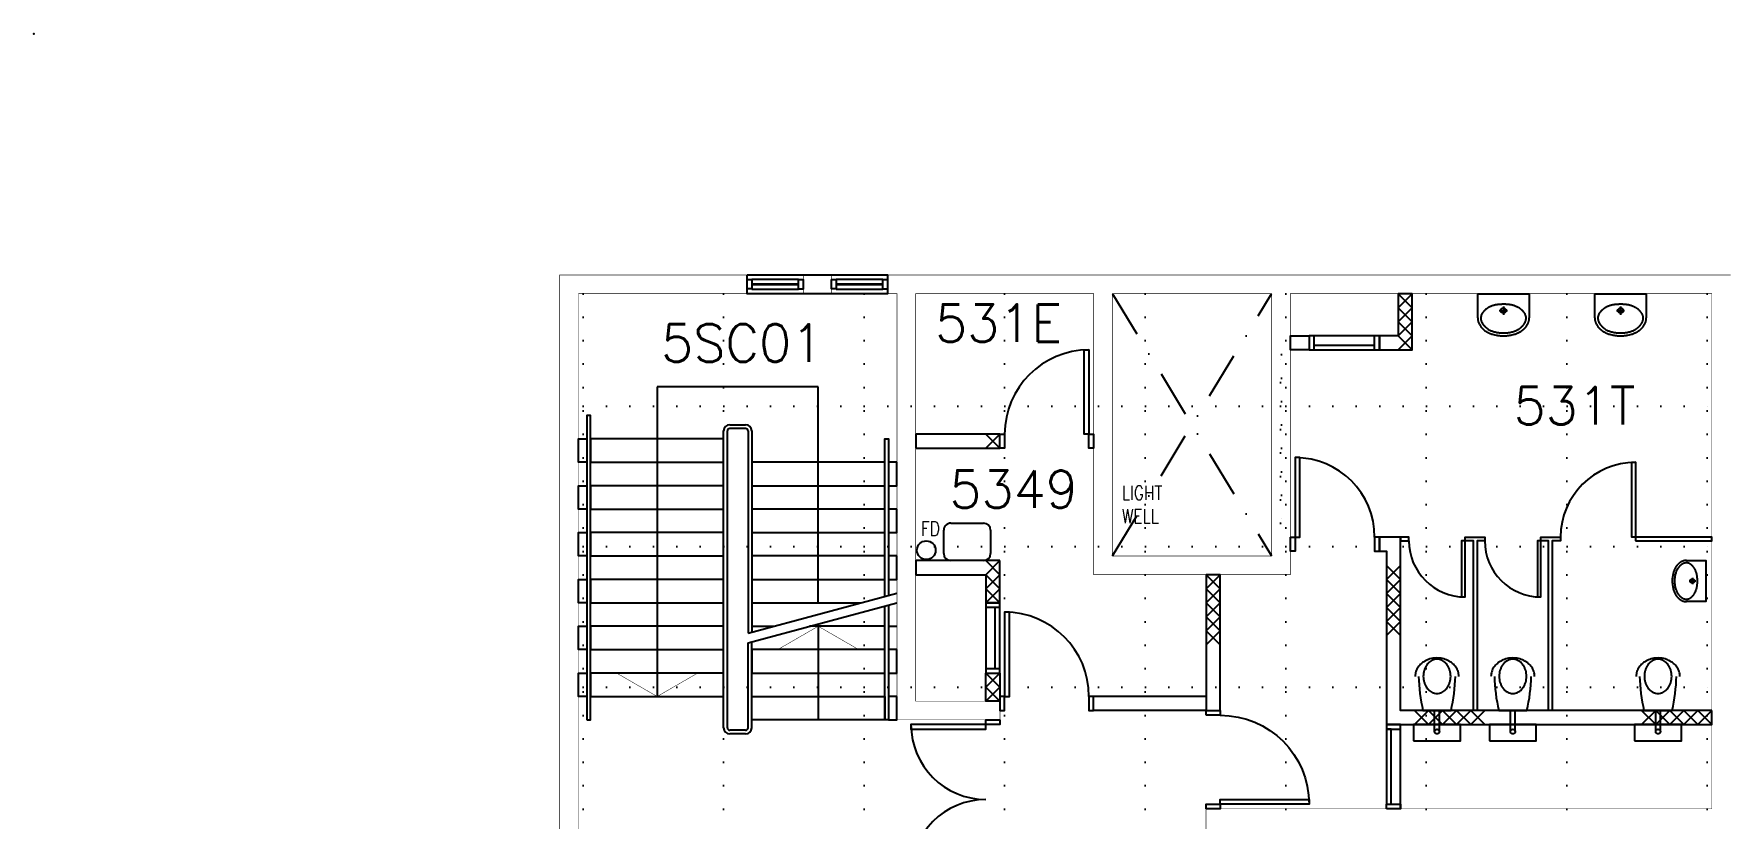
# Model space of a CAD drawing. Extents: x -68523 to 336700, y -113452 to 119396.
# Drawn here: x -27615 to -9600, y 33150 to 41525 of the extents above; entities that cross this region are included whole.
import ezdxf

# ---------------------------------------------------------------- set-up
doc = ezdxf.new("R2010")
doc.units = 0
doc.header["$LTSCALE"] = 1000
doc.header["$MEASUREMENT"] = 0
for name, pattern in [('S3144a$0$DASHDOT', [1, 0.5, -0.25, 0, -0.25]), ('S3144a$0$DOT', [0.25, 0, -0.25]), ('S3144a$0$HIDDEN', [0.375, 0.25, -0.125])]:
    doc.linetypes.add(name, pattern=pattern)
doc.layers.get('0').update_dxf_attribs({"linetype": 'CONTINUOUS'})
for name, color, linetype in [('S3144a$0$11', 14, 'CONTINUOUS'), ('S3144a$0$22', 7, 'CONTINUOUS'), ('S3144a$0$23', 7, 'CONTINUOUS'), ('S3144a$0$25', 7, 'CONTINUOUS'), ('S3144a$0$30', 1, 'CONTINUOUS'), ('S3144a$0$4', 7, 'CONTINUOUS'), ('S3144a$0$45', 7, 'CONTINUOUS'), ('S3144a$0$48', 2, 'CONTINUOUS'), ('S3144a$0$49', 7, 'CONTINUOUS'), ('S3144a$0$ROOM-NO', 4, 'CONTINUOUS')]:
    doc.layers.add(name, color=color, linetype=linetype)
doc.styles.add('S3144a$0$STANDARD', font='SIMPLEX')

# ---------------------------------------------------------------- blocks, each defined once
blk = doc.blocks.new('S3144a$0$WHB')
at = {"layer": 'S3144a$0$49', "color": 14, "linetype": 'Continuous'}
for p, q in [((-0.319, -0.18), (-0.231, -0.18)), ((-0.275, -0.1358), (-0.275, -0.224))]:
    blk.add_line(p, q, dxfattribs=at)
blk.add_lwpolyline([(-0.5499, -0.257), (-0.5499, 0), (0, 0), (0, -0.257)], dxfattribs=at)
for points in [[(-0.2749, -0.1127, 0.004239), (-0.289204, -0.113251, 0.002651), (-0.3035, -0.114, 0.003533), (-0.31721, -0.114869, 0.006003), (-0.3309, -0.116, 0.015073), (-0.34193, -0.117427, 0.005128), (-0.3529, -0.1193, 0.012086), (-0.365606, -0.121897, 0.007915), (-0.3782, -0.125, 0.017555), (-0.394382, -0.129857, 0.016389), (-0.4102, -0.1358, 0.012678), (-0.421941, -0.140931, 0.028606), (-0.4332, -0.147, 0.005075), (-0.441524, -0.152288, 0.008504), (-0.4497, -0.1578, 0.002696), (-0.457488, -0.163282, 0.012777), (-0.4651, -0.169, 0.01603), (-0.471331, -0.174302, 0.016779), (-0.4772, -0.18, 0.006146), (-0.482301, -0.18541, 0.012077), (-0.4872, -0.191, 0.004888), (-0.491647, -0.196462, 0.003638), (-0.496, -0.202, 0.008947), (-0.499981, -0.207341, 0.006073), (-0.5038, -0.2128, 0.039408), (-0.506807, -0.218138, 0.017301), (-0.5092, -0.2238, 0.017623), (-0.513063, -0.234644, 0.033372), (-0.5158, -0.2458, 0.018563), (-0.516526, -0.251381, 0.012968), (-0.5169, -0.257, 0.012131), (-0.517005, -0.262402, 0.016663), (-0.5168, -0.2678, 0.029632), (-0.515325, -0.278934, 0.031912), (-0.5125, -0.2898, 0.01542), (-0.510432, -0.295474, 0.017108), (-0.508, -0.301, 0.002382), (-0.505364, -0.306433, 0.00952), (-0.5026, -0.3118, 0.009627), (-0.499383, -0.317448, 0.005168), (-0.496, -0.323, 0.013642), (-0.4923, -0.328605, 0.013648), (-0.4883, -0.334, 0.020386), (-0.483532, -0.339563, 0.012995), (-0.4784, -0.3448, 0.006177), (-0.472406, -0.350518, 0.012992), (-0.4662, -0.356, 0.001911), (-0.459656, -0.361407, -0.00085), (-0.4531, -0.3668, -0.002763), (-0.446549, -0.372299, 0.002623), (-0.44, -0.3778, 0.05247), (-0.430413, -0.38396, 0.00623), (-0.4201, -0.389, 0.021349), (-0.40648, -0.394932, 0.010161), (-0.3925, -0.4, 0.016064), (-0.372847, -0.406015, 0.009991), (-0.3529, -0.411, 0.017366), (-0.335986, -0.414265, 0.012989), (-0.3189, -0.4165, 0.01392), (-0.296931, -0.418207, 0.013692), (-0.2749, -0.4187, 0.012459), (-0.252921, -0.41804, 0.012166), (-0.231, -0.4163, 0.011998), (-0.213873, -0.414128, 0.016069), (-0.1969, -0.411, 0.011274), (-0.176834, -0.406224, 0.025447), (-0.1572, -0.4, 0.011112), (-0.144438, -0.394863, 0.017831), (-0.132, -0.389, 0.002905), (-0.121887, -0.383776, 0.025327), (-0.1121, -0.378, 0.00801), (-0.10424, -0.372551, 0.011565), (-0.0966, -0.3668, 0.003173), (-0.089937, -0.361475, 0.008314), (-0.0834, -0.356, 0.007853), (-0.077264, -0.350493, 0.007586), (-0.0713, -0.3448, 0.011579), (-0.066181, -0.339552, 0.019406), (-0.0614, -0.334, 0.014434), (-0.057382, -0.328617, 0.016024), (-0.0537, -0.323, 0.005126), (-0.050381, -0.31744, 0.007114), (-0.0472, -0.3118, 0.007738), (-0.044393, -0.306429, 0.002848), (-0.0417, -0.301, 0.021656), (-0.039297, -0.295482, 0.014757), (-0.0373, -0.2898, 0.027907), (-0.034472, -0.279028, 0.034296), (-0.033, -0.268, 0.016613), (-0.032856, -0.262501, 0.009533), (-0.033, -0.257, 0.010392), (-0.033345, -0.251385, 0.017332), (-0.034, -0.2458, 0.037977), (-0.036661, -0.234723, 0.020366), (-0.0406, -0.224, 0.016669), (-0.043134, -0.21826, 0.03136), (-0.0462, -0.2128, 0.006089), (-0.049858, -0.207335, 0.01105), (-0.0537, -0.202, 0.005719), (-0.05808, -0.196344, 0.006781), (-0.0626, -0.1908, 0.012108), (-0.067454, -0.185313, 0.005553), (-0.0725, -0.18, 0.016017), (-0.078354, -0.174343, 0.010389), (-0.0845, -0.169, 0.020034), (-0.092125, -0.163162, 0.010765), (-0.1001, -0.1578, 0.013175), (-0.109299, -0.15223, 0.005172), (-0.1187, -0.147, 0.012528), (-0.130085, -0.141168, 0.007684), (-0.1417, -0.1358, 0.017552), (-0.156402, -0.129848, 0.019466), (-0.1715, -0.125, 0.012068), (-0.184124, -0.121804, 0.015156), (-0.1969, -0.1193, 0.00473), (-0.20783, -0.117603, 0.008692), (-0.2188, -0.1162, 0.005092), (-0.232536, -0.114838, 0.0067), (-0.2463, -0.1138, 0.005974), (-0.260594, -0.113101, 0.004448), (-0.2749, -0.1127)], [(-0.5499, -0.257, -0.002263), (-0.549724, -0.267938, 0.036796), (-0.5488, -0.2788, 0.020421), (-0.546385, -0.289895, 0.014498), (-0.5432, -0.3008, 0.010932), (-0.539394, -0.312137, 0.038908), (-0.5345, -0.323, 0.008498), (-0.528085, -0.334012, 0.008482), (-0.5213, -0.3448, -0.000875), (-0.517665, -0.350522, 0.031206), (-0.5137, -0.356, 0.012082), (-0.508833, -0.361474, 0.003111), (-0.5038, -0.3668, 0.003418), (-0.498358, -0.372457, 0.006942), (-0.4928, -0.378, 0.02136), (-0.486346, -0.383668, 0.004577), (-0.4796, -0.389, 0.010329), (-0.472016, -0.394741, 0.020459), (-0.4641, -0.4, 0.011097), (-0.454214, -0.405612, 0.000222), (-0.4442, -0.411, 0.005265), (-0.433797, -0.416491, 0.003486), (-0.4233, -0.4218, 0.03693), (-0.407126, -0.428284, 0.017242), (-0.3903, -0.433, 0.00772), (-0.365676, -0.438744, 0.00623), (-0.3409, -0.4438, 0.007249), (-0.329931, -0.445752, 0.011082), (-0.3189, -0.4473, 0.017141), (-0.296937, -0.44907, 0.013335), (-0.2749, -0.4495, 0.011832), (-0.252918, -0.448864, 0.013868), (-0.231, -0.4471, 0.010346), (-0.219921, -0.445647, 0.007504), (-0.2089, -0.4438, 0.007334), (-0.183976, -0.438946, 0.014721), (-0.1593, -0.433, 0.021098), (-0.143742, -0.427981, 0.016671), (-0.1286, -0.4218, 0.002597), (-0.116958, -0.416588, 0.013831), (-0.1055, -0.411, 0.006107), (-0.095486, -0.405597, 0.013889), (-0.0857, -0.3998, 0.009703), (-0.077806, -0.394602, 0.01659), (-0.0702, -0.389, 0.007376), (-0.063502, -0.383568, 0.018682), (-0.0571, -0.3778, 0.004037), (-0.051612, -0.372338, 0.002917), (-0.0462, -0.3668, 0.003488), (-0.041091, -0.361454, 0.007308), (-0.0361, -0.356, 0.034111), (-0.032062, -0.350644, 0.001258), (-0.0284, -0.345, 0.012547), (-0.021568, -0.33404, 0.008451), (-0.0152, -0.3228, 0.032813), (-0.01028, -0.312022, 0.01499), (-0.0064, -0.3008, 0.017513), (-0.003328, -0.2899, 0.020828), (-0.0011, -0.2788, 0.031844), (-0.000225, -0.267931, -0.001864), (0, -0.257)]]:
    blk.add_lwpolyline(points, format="xyb", dxfattribs=at)
blk.add_circle((-0.274896, -0.179899), 0.0275, dxfattribs=at)
blk = doc.blocks.new('S3144a$0$D1050B')
at = {"layer": 'S3144a$0$30', "color": 14, "linetype": 'Continuous'}
for points in [[(0.05, 0.15), (0.1, 0.15), (0.1, 1.1), (0.05, 1.1)], [(0, 0), (0.05, 0), (0.05, 0.15), (0, 0.15)], [(1, 0), (1.05, 0), (1.05, 0.15), (1, 0.15)]]:
    blk.add_lwpolyline(points, close=True, dxfattribs=at)
blk.add_arc((0.05, 0.15), 0.95, 0, 90, dxfattribs=at)
blk = doc.blocks.new('S3144a$0$INSINK')
at = {"layer": 'S3144a$0$49', "color": 2, "linetype": 'Continuous'}
for p, q in [((0.075, 0.4), (0.425, 0.4)), ((0, 0.075), (0, 0.325)), ((0.5, 0.325), (0.5, 0.075)), ((0.425, 0), (0.075, 0))]:
    blk.add_line(p, q, dxfattribs=at)
for centre, start, end in [((0.075, 0.325001), 90, 180), ((0.425001, 0.325001), 0, 90), ((0.075, 0.075), 180, 270), ((0.425001, 0.075), 270, 0)]:
    blk.add_arc(centre, 0.075, start, end, dxfattribs=at)
blk = doc.blocks.new('S3144a$0$D1700B')
at = {"layer": 'S3144a$0$30', "color": 14, "linetype": 'Continuous'}
for points in [[(0, 0), (0.05, 0), (0.05, 0.95), (0.1, 0.95), (0.1, 0.15), (0, 0.15), (0, 0)], [(1.7, 0), (1.65, 0), (1.65, 0.95), (1.6, 0.95), (1.6, 0.15), (1.7, 0.15), (1.7, 0)]]:
    blk.add_lwpolyline(points, dxfattribs=at)
for centre, start, end in [((0.05, 0.15), 0, 90), ((1.650003, 0.15), 90, 180)]:
    blk.add_arc(centre, 0.800001, start, end, dxfattribs=at)
blk = doc.blocks.new('S3144a$0$CHAT15')
at = {"layer": 'S3144a$0$22', "color": 14, "linetype": 'Continuous'}
for points in [[(0, 0), (0.15, 0.15), (0.3, 0), (0.45, 0.15), (0.6, 0), (0.75, 0.15)], [(0, 0.15), (0.15, 0), (0.3, 0.15), (0.45, 0), (0.6, 0.15), (0.75, 0)]]:
    blk.add_lwpolyline(points, dxfattribs=at)
blk = doc.blocks.new('S3144a$0$HAT15')
at = {"layer": 'S3144a$0$22', "color": 14, "linetype": 'Continuous'}
for p, q in [((0, 0), (0.15, 0.15)), ((0, 0.15), (0.15, 0))]:
    blk.add_line(p, q, dxfattribs=at)
blk = doc.blocks.new('S3144a$0$H600')
at = {"layer": 'S3144a$0$22', "color": 14, "linetype": 'Continuous'}
for points in [[(0, 0), (0.15, 0.15), (0.3, 0), (0.45, 0.15), (0.6, 0)], [(0, 0.15), (0.15, 0), (0.3, 0.15), (0.45, 0), (0.6, 0.15)]]:
    blk.add_lwpolyline(points, dxfattribs=at)
blk = doc.blocks.new('S3144a$0$WC')
at = {"layer": 'S3144a$0$49', "color": 14, "linetype": 'Continuous'}
blk.add_line((-0.15, 0), (0.15, 0), dxfattribs=at)
at = {"layer": 'S3144a$0$49', "color": 14, "linetype": 'S3144a$0$HIDDEN'}
for p, q in [((-0.0249, -0.2251), (-0.0249, 0)), ((0.0251, -0.2251), (0.0251, 0))]:
    blk.add_line(p, q, dxfattribs=at)
at = {"layer": 'S3144a$0$49', "color": 14, "linetype": 'Continuous'}
blk.add_lwpolyline([(0.2332, 0.364901, 0.038902), (0.231178, 0.390581, 0.038109), (0.225258, 0.415655, 0.037587), (0.215343, 0.440149, 0.035627), (0.201971, 0.462951, 0.034853), (0.184819, 0.4845, 0.032579), (0.164927, 0.503564, 0.031843), (0.141753, 0.520632, 0.029932), (0.11665, 0.534728, 0.029397), (0.089106, 0.546139, 0.028181), (0.060431, 0.554319, 0.027906), (0.030451, 0.559328, 0.027494), (0.0001, 0.561001, 0.027494), (-0.030251, 0.559328, 0.027906), (-0.060231, 0.554319, 0.028181), (-0.088906, 0.546139, 0.029397), (-0.11645, 0.534728, 0.029932), (-0.141553, 0.520632, 0.031843), (-0.164727, 0.503564, 0.032579), (-0.184619, 0.4845, 0.034853), (-0.201771, 0.462951, 0.035627), (-0.215143, 0.440149, 0.037587), (-0.225058, 0.415655, 0.038109), (-0.230978, 0.390581, 0.038902), (-0.233, 0.364901)], format="xyb", dxfattribs=at)
blk.add_lwpolyline([(0.0001, 0.548001, 0.054705), (-0.025462, 0.545135, 0.052082), (-0.049869, 0.536959, 0.050414), (-0.073337, 0.523161, 0.045092), (-0.093811, 0.505164, 0.043264), (-0.112103, 0.482153, 0.038783), (-0.126427, 0.456451, 0.037617), (-0.137274, 0.427211, 0.0353), (-0.143781, 0.396696, 0.034916), (-0.145996, 0.364901, 0.034916), (-0.143781, 0.333106, 0.0353), (-0.137274, 0.30259, 0.037617), (-0.126427, 0.27335, 0.038783), (-0.112103, 0.247649, 0.043264), (-0.093811, 0.224638, 0.045092), (-0.073337, 0.206641, 0.050414), (-0.049869, 0.192843, 0.052082), (-0.025462, 0.184667, 0.054705), (0.0001, 0.1818, 0.054705), (0.025662, 0.184667, 0.052082), (0.050069, 0.192843, 0.050414), (0.073537, 0.206641, 0.045092), (0.094011, 0.224638, 0.043264), (0.112303, 0.247649, 0.038783), (0.126627, 0.27335, 0.037617), (0.137474, 0.30259, 0.0353), (0.143981, 0.333106, 0.034916), (0.146196, 0.364901, 0.034916), (0.143981, 0.396696, 0.0353), (0.137474, 0.427211, 0.037617), (0.126627, 0.456451, 0.038783), (0.112303, 0.482153, 0.043264), (0.094011, 0.505164, 0.045092), (0.073537, 0.523161, 0.050414), (0.050069, 0.536959, 0.052082), (0.025662, 0.545135, 0.054705), (0.0001, 0.548001)], format="xyb", close=True, dxfattribs=at)
blk.add_lwpolyline([(-0.2499, -0.3251), (0.2501, -0.3251), (0.2501, -0.1501), (-0.2499, -0.1501)], close=True, dxfattribs=at)
at = {"layer": 'S3144a$0$49', "color": 14, "linetype": 'S3144a$0$HIDDEN'}
blk.add_circle((0.0001, -0.2251), 0.025, dxfattribs=at)
at = {"layer": 'S3144a$0$49', "color": 14, "linetype": 'Continuous'}
for centre, start, end in [((1.535286, 0.397752), 181.087625, 193.279619), ((-1.535086, 0.397752), 346.720381, 358.912375)]:
    blk.add_arc(centre, 1.731561, start, end, dxfattribs=at)
blk = doc.blocks.new('S3144a$0$AP')
at = {"layer": 'S3144a$0$30', "color": 14, "linetype": 'Continuous'}
blk.add_line((0.05, 0.05), (0.7, 0.05), dxfattribs=at)
for points in [[(0, 0), (0.75, 0), (0.75, 0.15), (0, 0.15)], [(0.05, 0), (0.7, 0), (0.7, 0.15), (0.05, 0.15)]]:
    blk.add_lwpolyline(points, close=True, dxfattribs=at)
blk = doc.blocks.new('S3144a$0$H300')
at = {"layer": 'S3144a$0$22', "color": 14, "linetype": 'Continuous'}
for points in [[(0, 0), (0.15, 0.15), (0.3, 0)], [(0, 0.15), (0.15, 0), (0.3, 0.15)]]:
    blk.add_lwpolyline(points, dxfattribs=at)

msp = doc.modelspace()

# ---------------------------------------------------------------- linework, layer by layer
at = {"color": 16}
msp.add_point((-27615, 41525), dxfattribs=at)
at = {"layer": 'S3144a$0$11'}
for p, q in [((-15099.9, 34450.1), (-16299.9, 34450.1)), ((-15099.9, 34300.1), (-16299.9, 34300.1))]:
    msp.add_line(p, q, dxfattribs=at)
at = {"layer": 'S3144a$0$11', "color": 14, "linetype": 'Continuous', "const_width": 5}
for points in [[(-19999.9, 38750.1), (-19999.8, 38950.1), (-21999.9, 38950.1), (-21999.9, 31750.1), (-22699.8, 31750.1), (-22699.8, 31600.1), (-20899.9, 31600.1), (-20899.9, 32300.1), (-19899.9, 32300.1), (-19699.9, 32300.1), (-17499.9, 32300.1), (-17499.9, 31600.1), (-17049.9, 31600.1), (-17049.9, 31800.1), (-17299.9, 31800.1), (-17299.9, 32500.1), (-21099.9, 32500.1), (-21099.9, 31800.1), (-21799.9, 31800.1), (-21799.9, 38750.1)], [(-19399.9, 38750.1), (-19099.9, 38750.1), (-19099.9, 38950.1), (-19399.9, 38950.1)], [(-16099.9, 35950.1), (-14399.9, 35950.1), (-14399.9, 38750.1), (-16099.9, 38750.1)]]:
    msp.add_lwpolyline(points, close=True, dxfattribs=at)
msp.add_lwpolyline([(-15099.9, 31800.1), (-15099.9, 33250.1), (-9699.9, 33250.1), (-9699.9, 38750.1), (-14199.9, 38750.1), (-14199.9, 35750.1), (-16299.9, 35750.1), (-16299.9, 38750.1), (-18199.9, 38750.1), (-18199.9, 34400.1), (-17299.9, 34400.1), (-17299.9, 34200.1), (-18399.9, 34200.1), (-18399.9, 38750.1), (-18499.8, 38750.1), (-18499.8, 38950.1), (-9499.9, 38950.1)], dxfattribs=at)
at = {"layer": 'S3144a$0$11', "color": 14, "linetype": 'Continuous'}
for points in [[(-13249.9, 38149.9), (-12899.9, 38149.9), (-12899.9, 38749.9), (-13049.9, 38749.9), (-13049.9, 38299.9), (-13249.9, 38299.9)], [(-13999.9, 38149.9), (-14199.9, 38149.9), (-14199.9, 38299.9), (-13999.9, 38299.9)], [(-18199.9, 37100.1), (-17299.9, 37100.1), (-17299.9, 37250.1), (-18199.9, 37250.1)], [(-9699.9, 34300.1), (-13024.9, 34300.1), (-13024.9, 36150.1), (-13249.9, 36150.1), (-13249.9, 36000.1), (-13174.9, 36000.1), (-13174.9, 34150.1), (-9699.9, 34150.1)], [(-17299.9, 35900.1), (-18199.9, 35900.1), (-18199.9, 35750.1), (-17449.9, 35750.1), (-17449.9, 35450.1), (-17299.9, 35450.1)], [(-15099.9, 34300.1), (-14949.9, 34300.1), (-14949.9, 35750.1), (-15099.9, 35750.1)], [(-17299.9, 34700.1), (-17299.9, 34400.1), (-17449.9, 34400.1), (-17449.9, 34700.1)]]:
    msp.add_lwpolyline(points, close=True, dxfattribs=at)
at = {"layer": 'S3144a$0$23', "color": 14, "linetype": 'S3144a$0$DASHDOT'}
for p, q in [((-16099.9, 38750.1), (-14399.9, 35950.1)), ((-16099.9, 35950.1), (-14399.9, 38750.1))]:
    msp.add_line(p, q, dxfattribs=at)
at = {"layer": 'S3144a$0$23', "color": 14, "linetype": 'Continuous'}
for points in [[(-19999.8, 38950.1), (-18499.8, 38950.1), (-18499.8, 38750.1), (-19999.8, 38750.1)], [(-19999.8, 38900.4), (-19949.8, 38900.4), (-19949.8, 38800.4), (-19999.8, 38800.4)], [(-19949.8, 38855.4), (-19450, 38855.4), (-19450, 38899.8), (-19949.8, 38899.8)], [(-19949.8, 38799.8), (-19450, 38799.8), (-19450, 38844.2), (-19949.8, 38844.2)], [(-19450, 38899.8), (-19400, 38899.8), (-19400, 38799.8), (-19450, 38799.8)], [(-19099.8, 38900.4), (-19049.8, 38900.4), (-19049.8, 38800.4), (-19099.8, 38800.4)], [(-19049.8, 38855.4), (-18550, 38855.4), (-18550, 38899.8), (-19049.8, 38899.8)], [(-19049.8, 38799.8), (-18550, 38799.8), (-18550, 38844.2), (-19049.8, 38844.2)], [(-18550, 38899.8), (-18500, 38899.8), (-18500, 38799.8), (-18550, 38799.8)]]:
    msp.add_lwpolyline(points, close=True, dxfattribs=at)
at = {"layer": 'S3144a$0$23', "color": 14, "linetype": 'S3144a$0$DOT'}
for points in [[(-14199.9, 38149.9), (-14399.9, 38149.9), (-14399.9, 38099.9), (-14199.9, 38099.9)], [(-14304.9, 38099.9), (-14294.9, 38099.9), (-14294.9, 36299.9), (-14304.9, 36299.9)], [(-14199.9, 36299.9), (-14399.9, 36299.9), (-14399.9, 36249.9), (-14199.9, 36249.9)]]:
    msp.add_lwpolyline(points, close=True, dxfattribs=at)
at = {"layer": 'S3144a$0$25', "color": 14, "linetype": 'Continuous'}
for p, q in [((-19239.7, 37757.1), (-20960.4, 37757.1)), ((-20960.4, 37757.1), (-20959.8, 34450.1)), ((-19240.1, 35450.1), (-19239.7, 37757.1)), ((-20184.9, 37350.1), (-20014.9, 37350.1)), ((-20014.9, 37310.1), (-20184.9, 37310.1)), ((-20249.9, 34115.1), (-20249.9, 37285.1)), ((-20209.9, 34115.1), (-20209.9, 37285.1)), ((-19989.9, 37285.1), (-19989.9, 35127.5)), ((-19949.9, 37285.1), (-19949.9, 35138.3)), ((-19989.9, 35127.5), (-18399.9, 35553.5)), ((-19989.9, 35024.1), (-18399.9, 35450.1)), ((-19949.9, 35450.1), (-18785.9, 35450.1)), ((-19949.9, 35200.1), (-19719, 35200.1)), ((-18529.9, 35200.1), (-19333, 35200.1)), ((-19240.2, 35200.1), (-19240.3, 34200.1)), ((-18489.9, 35200.1), (-18399.9, 35200.1)), ((-19989.9, 34115.1), (-19989.9, 35024.1)), ((-19949.9, 34115.1), (-19949.9, 35034.8)), ((-20014.9, 34090.1), (-20184.9, 34090.1)), ((-20014.9, 34050.1), (-20184.9, 34050.1))]:
    msp.add_line(p, q, dxfattribs=at)
for points in [[(-21709.9, 34200.1), (-21669.9, 34200.1), (-21669.9, 37450.1), (-21709.9, 37450.1)], [(-21709.9, 36950.1), (-21799.9, 36950.1), (-21799.9, 37200.1), (-21709.9, 37200.1)], [(-21669.9, 36950.1), (-20249.9, 36950.1), (-20249.9, 37200.1), (-21669.9, 37200.1)], [(-19949.9, 36700.1), (-18529.9, 36700.1), (-18529.9, 36950.1), (-19949.9, 36950.1)], [(-18399.9, 36950.1), (-18489.9, 36950.1), (-18489.9, 36700.1), (-18399.9, 36700.1)], [(-21709.9, 36450.1), (-21799.9, 36450.1), (-21799.9, 36700.1), (-21709.9, 36700.1)], [(-21669.9, 36450.1), (-20249.9, 36450.1), (-20249.9, 36700.1), (-21669.9, 36700.1)], [(-19949.9, 36200.1), (-18529.9, 36200.1), (-18529.9, 36450.1), (-19949.9, 36450.1)], [(-18399.9, 36450.1), (-18489.9, 36450.1), (-18489.9, 36200.1), (-18399.9, 36200.1)], [(-21709.9, 35950.1), (-21799.9, 35950.1), (-21799.9, 36200.1), (-21709.9, 36200.1)], [(-21669.9, 35950.1), (-20249.9, 35950.1), (-20249.9, 36200.1), (-21669.9, 36200.1)], [(-19949.9, 35700.1), (-18529.9, 35700.1), (-18529.9, 35950.1), (-19949.9, 35950.1)], [(-18399.9, 35950.1), (-18489.9, 35950.1), (-18489.9, 35700.1), (-18399.9, 35700.1)], [(-21709.9, 35450.1), (-21799.9, 35450.1), (-21799.9, 35700.1), (-21709.9, 35700.1)], [(-21669.9, 35450.1), (-20249.9, 35450.1), (-20249.9, 35700.1), (-21669.9, 35700.1)], [(-21709.9, 34950.1), (-21799.9, 34950.1), (-21799.9, 35200.1), (-21709.9, 35200.1)], [(-21669.9, 34950.1), (-20249.9, 34950.1), (-20249.9, 35200.1), (-21669.9, 35200.1)], [(-19949.9, 34700.1), (-18529.9, 34700.1), (-18529.9, 34950.1), (-19949.9, 34950.1)], [(-18399.9, 34950.1), (-18489.9, 34950.1), (-18489.9, 34700.1), (-18399.9, 34700.1)], [(-21709.9, 34450.1), (-21799.9, 34450.1), (-21799.9, 34700.1), (-21709.9, 34700.1)], [(-21669.9, 34450.1), (-20249.9, 34450.1), (-20249.9, 34700.1), (-21669.9, 34700.1)], [(-19949.9, 34450.1), (-18529.9, 34450.1), (-18529.9, 34200.1), (-19949.9, 34200.1)], [(-18399.9, 34450.1), (-18489.9, 34450.1), (-18489.9, 34200.1), (-18399.9, 34200.1)]]:
    msp.add_lwpolyline(points, close=True, dxfattribs=at)
for points in [[(-18529.9, 35518.7), (-18529.9, 37200.1), (-18489.9, 37200.1), (-18489.9, 35529.4)], [(-18489.9, 35426), (-18489.9, 34200.1), (-18529.9, 34200.1), (-18529.9, 35415.3)]]:
    msp.add_lwpolyline(points, dxfattribs=at)
at = {"layer": 'S3144a$0$25', "color": 14, "linetype": 'Continuous', "const_width": 5}
for points in [[(-19673.2, 34950.1), (-19240.2, 35200.1), (-18807.2, 34950.1)], [(-21392.8, 34700.1), (-20959.8, 34450.1), (-20526.8, 34700.1)]]:
    msp.add_lwpolyline(points, dxfattribs=at)
at = {"layer": 'S3144a$0$25', "color": 14, "linetype": 'Continuous'}
for centre, radius, start, end in [((-20184.9, 37285.1), 65, 90, 180), ((-20184.9, 37285.1), 25, 90, 180), ((-20014.9, 37285.1), 65, 0, 90), ((-20014.9, 37285.1), 25, 0, 90), ((-20184.9, 34115.1), 65, 180, 270), ((-20184.9, 34115.1), 25, 180, 270), ((-20014.9, 34115.1), 25, 270, 0), ((-20014.9, 34115.1), 65, 270, 0)]:
    msp.add_arc(centre, radius, start, end, dxfattribs=at)
at = {"layer": 'S3144a$0$30', "color": 14, "linetype": 'Continuous'}
msp.add_line((-13024.9, 33250.1), (-13024.9, 34150.1), dxfattribs=at)
for points in [[(-16349.9, 37250.1), (-16399.9, 37250.1), (-16399.9, 38150.1), (-16349.9, 38150.1)], [(-17299.9, 37250.1), (-17249.9, 37250.1), (-17249.9, 37100.1), (-17299.9, 37100.1)], [(-16349.9, 37250.1), (-16299.9, 37250.1), (-16299.9, 37100.1), (-16349.9, 37100.1)], [(-14149.9, 36150.1), (-14099.9, 36150.1), (-14099.9, 37000.1), (-14149.9, 37000.1)], [(-14199.9, 36150.1), (-14149.9, 36150.1), (-14149.9, 36000.1), (-14199.9, 36000.1)], [(-13249.9, 36150.1), (-13299.9, 36150.1), (-13299.9, 36000.1), (-13249.9, 36000.1)], [(-17249.9, 34450.1), (-17199.9, 34450.1), (-17199.9, 35350.1), (-17249.9, 35350.1)], [(-17249.9, 34450.1), (-17299.9, 34450.1), (-17299.9, 34300.1), (-17249.9, 34300.1)], [(-16299.9, 34450.1), (-16349.9, 34450.1), (-16349.9, 34300.1), (-16299.9, 34300.1)], [(-13024.9, 34100.1), (-13024.9, 34150.1), (-13174.9, 34150.1), (-13174.9, 34100.1)], [(-13174.9, 33300.1), (-13124.9, 33300.1), (-13124.9, 34100.1), (-13174.9, 34100.1)], [(-13174.9, 33250.1), (-13174.9, 33300.1), (-13024.9, 33300.1), (-13024.9, 33250.1)]]:
    msp.add_lwpolyline(points, close=True, dxfattribs=at)
for centre, radius, start, end in [((-16349.9, 37250.1), 900, 90, 180), ((-14149.9, 36150.1), 850, 0, 90), ((-17249.9, 34450.1), 900, 0, 90)]:
    msp.add_arc(centre, radius, start, end, dxfattribs=at)
at = {"layer": 'S3144a$0$4', "color": 7, "linetype": 'S3144a$0$DOT'}
for p, q in [((-21749.9, 38750.1), (-21749.9, -18249.9)), ((-20249.9, 38750.1), (-20249.9, -18249.9)), ((-18749.9, 38750.1), (-18749.9, 6050.1)), ((-17249.9, 38750.1), (-17249.9, -18249.9)), ((-15749.9, 38750.1), (-15749.9, 18050.1)), ((-14249.9, 38750.1), (-14249.9, 18050.1)), ((-12749.9, 38750.1), (-12749.9, 18050.1)), ((-11249.9, 38750.1), (-11249.9, 18050.1)), ((-9749.9, 38750.1), (-9749.9, 18050.1)), ((-21749.9, 37550.1), (-9699.9, 37550.1)), ((-21749.9, 36050.1), (-9699.9, 36050.1)), ((-21749.9, 34550.1), (-9699.9, 34550.1))]:
    msp.add_line(p, q, dxfattribs=at)
at = {"layer": 'S3144a$0$4', "linetype": 'S3144a$0$DOT'}
for p, q in [((-21749.9, 38750.1), (-21749.9, -18249.9)), ((-20249.9, 38750.1), (-20249.9, -18249.9)), ((-18749.9, 38750.1), (-18749.9, 6050.1)), ((-17249.9, 38750.1), (-17249.9, -18249.9)), ((-15749.9, 38750.1), (-15749.9, 18050.1)), ((-14249.9, 38750.1), (-14249.9, 18050.1)), ((-12749.9, 38750.1), (-12749.9, 18050.1)), ((-11249.9, 38750.1), (-11249.9, 18050.1)), ((-9749.9, 38750.1), (-9749.9, 18050.1)), ((-21749.9, 37550.1), (-9699.9, 37550.1)), ((-21749.9, 36050.1), (-9699.9, 36050.1)), ((-21749.9, 34550.1), (-9699.9, 34550.1))]:
    msp.add_line(p, q, dxfattribs=at)
at = {"layer": 'S3144a$0$45', "color": 14, "linetype": 'Continuous'}
msp.add_circle((-18086.5, 36011.3), 100, dxfattribs=at)
at = {"layer": 'S3144a$0$49', "color": 14, "linetype": 'Continuous'}
for points in [[(-10515, 36149.8), (-10553, 36149.8), (-10553, 36949.8), (-10515, 36949.8)], [(-13024.9, 36112.1), (-12934.5, 36112.1), (-12934.5, 36150.1), (-13024.9, 36150.1)], [(-12334.5, 36112.1), (-12372.5, 36112.1), (-12372.5, 35512.1), (-12334.5, 35512.1)], [(-11525, 36112.1), (-11563, 36112.1), (-11563, 35512.1), (-11525, 35512.1)], [(-10515, 36112.1), (-9699.9, 36112.1), (-9699.9, 36150.1), (-10515, 36150.1)]]:
    msp.add_lwpolyline(points, close=True, dxfattribs=at)
for points in [[(-12243.9, 34300.1), (-12243.9, 36112.1), (-12334.5, 36112.1), (-12334.5, 36150.1), (-12125, 36150.1), (-12125, 36112.1), (-12205.9, 36112.1), (-12205.9, 34300.1)], [(-11443.9, 34300.1), (-11443.9, 36112.1), (-11525, 36112.1), (-11525, 36150.1), (-11315, 36150.1), (-11315, 36112.1), (-11405.9, 36112.1), (-11405.9, 34300.1)]]:
    msp.add_lwpolyline(points, dxfattribs=at)
for centre, radius, start, end in [((-10515, 36149.8), 800, 90, 179.97851), ((-12334.5, 36112.1), 600, 180, 270), ((-11525, 36112.1), 600, 180, 270)]:
    msp.add_arc(centre, radius, start, end, dxfattribs=at)

# ---------------------------------------------------------------- block references
for name, p, xscale, yscale, zscale, rotation in [('S3144a$0$H600', (-12899.9, 38149.9), 999.9979999999999, 999.9979999999999, 1000, 90), ('S3144a$0$H600', (-12899.9, 38149.9), 999.9979999999996, 999.9979999999996, 1000, 90), ('S3144a$0$HAT15', (-17299.9, 37250.1), 999.9979999999999, 999.9979999999999, 1000, 180), ('S3144a$0$HAT15', (-17299.9, 37250.1), 999.9979999999923, 999.9979999999923, 1000, 180), ('S3144a$0$INSINK', (-17399.9, 36300.1), 999.9979999999999, 999.9979999999999, 1000, 180), ('S3144a$0$INSINK', (-17399.9, 36300.1), 999.9979999999923, 999.9979999999923, 1000, 180), ('S3144a$0$HAT15', (-17299.9, 35900.1), 999.9979999999999, 999.9979999999999, 1000, 180), ('S3144a$0$HAT15', (-17299.9, 35900.1), 999.9979999999923, 999.9979999999923, 1000, 180), ('S3144a$0$CHAT15', (-13174.9, 35850.1), 999.9979999999999, 999.9979999999999, 1000, 270), ('S3144a$0$CHAT15', (-13174.9, 35850.1), 999.9979999999996, 999.9979999999996, 1000, 270), ('S3144a$0$WHB', (-9763.5, 35462.7), 799.9952000000001, 799.9952000000001, 800, 270), ('S3144a$0$WHB', (-9763.5, 35462.7), 799.9952000000012, 799.9952000000012, 800, 270), ('S3144a$0$H300', (-17299.9, 35450.1), 999.9979999999999, 999.9979999999999, 1000, 90), ('S3144a$0$H300', (-17299.9, 35450.1), 999.9979999999996, 999.9979999999996, 1000, 90), ('S3144a$0$CHAT15', (-15099.9, 35750.1), 999.9979999999999, 999.9979999999999, 1000, 270), ('S3144a$0$CHAT15', (-15099.9, 35750.1), 999.9979999999996, 999.9979999999996, 1000, 270), ('S3144a$0$AP', (-17299.9, 34700.1), 999.9979999999999, 999.9979999999999, 1000, 90), ('S3144a$0$AP', (-17299.9, 34700.1), 999.9979999999996, 999.9979999999996, 1000, 90), ('S3144a$0$H300', (-17299.9, 34400.1), 999.9979999999999, 999.9979999999999, 1000, 90), ('S3144a$0$H300', (-17299.9, 34400.1), 999.9979999999996, 999.9979999999996, 1000, 90), ('S3144a$0$D1050B', (-15099.9, 33250.1), 999.9979999999999, -999.9979999999999, 1000, 90), ('S3144a$0$D1050B', (-15099.9, 33250.1), 999.9979999999996, -999.9979999999996, 1000, 90), ('S3144a$0$CHAT15', (-9699.9, 34300.1), 999.9979999999999, 999.9979999999999, 1000, 180), ('S3144a$0$CHAT15', (-9699.9, 34300.1), 999.9979999999923, 999.9979999999923, 1000, 180), ('S3144a$0$D1700B', (-17299.9, 32500.1), 999.9979999999999, 999.9979999999999, 1000, 90), ('S3144a$0$D1700B', (-17299.9, 32500.1), 999.9979999999996, 999.9979999999996, 1000, 90)]:
    msp.add_blockref(name, p, dxfattribs=dict(xscale=xscale, yscale=yscale, zscale=zscale, rotation=rotation))
at = {"zscale": 1000}
for name, p, xscale, yscale in [('S3144a$0$WHB', (-11650, 38749.9), 999.994, 999.994), ('S3144a$0$WHB', (-11650, 38749.9), 999.994000000006, 999.994000000006), ('S3144a$0$WHB', (-10400.1, 38749.9), 999.994, 999.994), ('S3144a$0$WHB', (-10400.1, 38749.9), 999.994000000006, 999.994000000006), ('S3144a$0$AP', (-13999.9, 38149.9), 999.9979999999999, 999.9979999999999), ('S3144a$0$AP', (-13999.9, 38149.9), 999.9979999999923, 999.9979999999923), ('S3144a$0$WC', (-12634.6, 34300.1), 999.9979999999999, 999.9979999999999), ('S3144a$0$WC', (-12634.6, 34300.1), 999.9979999999923, 999.9979999999923), ('S3144a$0$WC', (-11825.1, 34300.1), 999.9979999999999, 999.9979999999999), ('S3144a$0$WC', (-11825.1, 34300.1), 999.9979999999923, 999.9979999999923), ('S3144a$0$WC', (-10274.9, 34300.2), 999.9979999999999, 999.9979999999999), ('S3144a$0$WC', (-10274.9, 34300.2), 999.9979999999923, 999.9979999999923), ('S3144a$0$CHAT15', (-12874.9, 34150.1), 999.9979999999999, 999.9979999999999), ('S3144a$0$CHAT15', (-12874.9, 34150.1), 999.9979999999923, 999.9979999999923)]:
    msp.add_blockref(name, p, dxfattribs=dict(at, xscale=xscale, yscale=yscale))

# ---------------------------------------------------------------- texts
at = {"layer": 'S3144a$0$45', "color": 14, "linetype": 'Continuous', "style": 'S3144a$0$STANDARD', "width": 0.8}
msp.add_text('FD', height=150, dxfattribs=at).set_placement((-18142.4, 36166.7))
at = {"layer": 'S3144a$0$48', "color": 14, "linetype": 'Continuous', "style": 'S3144a$0$STANDARD', "width": 0.8}
for s, p in [('LIGHT', (-15999.9, 36550.1)), ('WELL', (-15999.9, 36300.1))]:
    msp.add_text(s, height=150, dxfattribs=at).set_placement(p)
at = {"layer": 'S3144a$0$ROOM-NO', "style": 'S3144a$0$STANDARD'}
for s, p in [('531E', (-17993.2, 38236.1)), ('5SC01', (-20917, 38024)), ('531T', (-11817.1, 37354.9)), ('5349', (-17840.3, 36464))]:
    msp.add_text(s, height=400, dxfattribs=at).set_placement(p)

doc.saveas('drawing.dxf')
